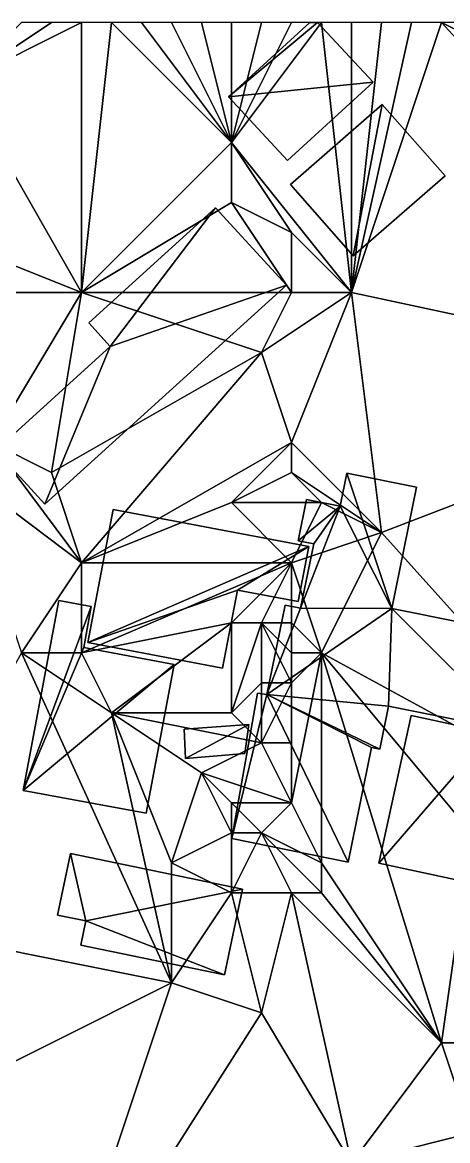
# Model space of a CAD drawing. Header units: metres. Extents: x -1103 to 901, y -902 to 905.
# Drawn here: x 414.1 to 442.4, y 825.5 to 900 of the extents above; entities that cross this region are included whole.
import ezdxf

# ---------------------------------------------------------------- set-up
doc = ezdxf.new("R2010")
doc.units = ezdxf.units.M
for name, color, linetype in [('OSM_BUILDING_FOOTPRINTS', 7, 'CONTINUOUS'), ('OSM_BUILDING_ROOFS', 1, 'CONTINUOUS'), ('OSM_BUILDING_WALLS', 8, 'CONTINUOUS'), ('OSM_TERRAIN', 3, 'CONTINUOUS')]:
    doc.layers.add(name, color=color, linetype=linetype)

msp = doc.modelspace()

# ---------------------------------------------------------------- linework, layer by layer
at = {"layer": 'OSM_BUILDING_FOOTPRINTS'}
for points in [[(437.447, 896.009, 8.04), (433.738, 900, 8.04), (433.222, 900, 8.04), (427.797, 895.036, 8.04), (431.743, 890.789, 8.04)], [(431.931, 889.208, 8.051), (438.055, 894.538, 8.051), (442.245, 889.782, 8.051), (436.11, 884.452, 8.051), (431.931, 889.208, 8.051)], [(418.479, 879.973, 8.907), (426.946, 887.637, 8.907), (431.666, 882.495, 8.907), (415.549, 867.908, 8.907), (412.266, 871.48, 8.907), (419.916, 878.403, 8.907), (418.479, 879.973, 8.907)], [(420.114, 867.543, 8.992), (433.158, 865.077, 8.992), (432.451, 861.405, 8.992), (428.405, 862.168, 8.992), (427.41, 856.982, 8.992), (418.412, 858.685, 8.992), (420.114, 867.543, 8.992)], [(416.478, 861.483, 9.365), (418.655, 861.085, 9.365), (418.147, 858.342, 9.365), (424.171, 857.225, 9.365), (422.314, 847.316, 9.365), (414.112, 848.831, 9.365), (416.478, 861.483, 9.365)], [(424.845, 852.912, 8.985), (429.156, 853.211, 8.985), (428.902, 851.286, 8.985), (424.934, 850.943, 8.985), (424.845, 852.912, 8.985)], [(439.978, 853.819, 7.88), (445.339, 852.669, 7.88), (443.195, 842.826, 7.88), (437.834, 843.976, 7.88), (439.978, 853.819, 7.88)], [(417.948, 838.513, 9.7), (418.279, 840.128, 9.7), (416.411, 840.515, 9.7), (417.262, 844.618, 9.7), (428.736, 842.251, 9.7), (427.542, 836.534, 9.7), (417.948, 838.513, 9.7)]]:
    msp.add_polyline3d(points, close=True, dxfattribs=at)
msp.add_polyline3d([(446.909, 852.746, 7.133), (438.475, 854.449, 7.133), (437.889, 851.574, 7.133), (437.347, 851.684, 7.133), (435.789, 844.043, 7.133), (428.029, 845.613, 7.133), (429.742, 855.301, 7.133), (430.361, 855.223, 7.133), (431.577, 861.173, 7.133), (432.605, 860.963, 7.133), (433.49, 865.254, 7.133), (432.451, 865.464, 7.133), (433.014, 868.218, 7.133), (433.014, 868.218, 7.133), (435.247, 867.775, 7.133), (435.689, 869.954, 7.133), (440.332, 869.025, 7.133), (438.685, 860.952, 7.133), (448.103, 859.061, 7.133)], dxfattribs=at)
at = {"layer": 'OSM_BUILDING_ROOFS'}
for points in [[(427.797, 895.036, 18.04), (437.447, 896.009, 18.04), (433.738, 900, 18.04)], [(427.797, 895.036, 18.04), (433.738, 900, 18.04), (433.222, 900, 18.04)], [(427.797, 895.036, 18.04), (431.743, 890.789, 18.04), (437.447, 896.009, 18.04)], [(438.055, 894.538, 18.051), (431.931, 889.208, 18.051), (436.11, 884.452, 18.051)], [(438.055, 894.538, 18.051), (436.11, 884.452, 18.051), (442.245, 889.782, 18.051)], [(426.946, 887.637, 18.907), (418.479, 879.973, 18.907), (419.916, 878.403, 18.907)], [(419.916, 878.403, 18.907), (431.666, 882.495, 18.907), (426.946, 887.637, 18.907)], [(419.916, 878.403, 18.907), (415.549, 867.908, 18.907), (431.666, 882.495, 18.907)], [(419.916, 878.403, 18.907), (412.266, 871.48, 18.907), (415.549, 867.908, 18.907)], [(438.685, 860.952, 17.133), (435.689, 869.954, 17.133), (435.247, 867.775, 17.133)], [(438.685, 860.952, 17.133), (440.332, 869.025, 17.133), (435.689, 869.954, 17.133)], [(435.247, 867.775, 17.133), (433.014, 868.218, 17.133), (432.451, 865.464, 17.133)], [(433.158, 865.077, 18.992), (420.114, 867.543, 18.992), (418.412, 858.685, 18.992)], [(435.247, 867.775, 17.133), (432.451, 865.464, 17.133), (433.49, 865.254, 17.133)], [(435.247, 867.775, 17.133), (433.49, 865.254, 17.133), (432.605, 860.963, 17.133)], [(438.685, 860.952, 17.133), (435.247, 867.775, 17.133), (432.605, 860.963, 17.133)], [(428.405, 862.168, 18.992), (433.158, 865.077, 18.992), (418.412, 858.685, 18.992)], [(428.405, 862.168, 18.992), (432.451, 861.405, 18.992), (433.158, 865.077, 18.992)], [(418.412, 858.685, 18.992), (427.41, 856.982, 18.992), (428.405, 862.168, 18.992)], [(418.655, 861.085, 19.365), (416.478, 861.483, 19.365), (414.112, 848.831, 19.365)], [(414.112, 848.831, 19.365), (418.147, 858.342, 19.365), (418.655, 861.085, 19.365)], [(432.605, 860.963, 17.133), (431.577, 861.173, 17.133), (430.361, 855.223, 17.133)], [(438.685, 860.952, 17.133), (432.605, 860.963, 17.133), (430.361, 855.223, 17.133)], [(438.685, 860.952, 17.133), (430.361, 855.223, 17.133), (438.475, 854.449, 17.133)], [(438.685, 860.952, 17.133), (438.475, 854.449, 17.133), (446.909, 852.746, 17.133)], [(446.909, 852.746, 17.133), (448.103, 859.061, 17.133), (438.685, 860.952, 17.133)], [(414.112, 848.831, 19.365), (424.171, 857.225, 19.365), (418.147, 858.342, 19.365)], [(414.112, 848.831, 19.365), (422.314, 847.316, 19.365), (424.171, 857.225, 19.365)], [(430.361, 855.223, 17.133), (429.742, 855.301, 17.133), (428.029, 845.613, 17.133)], [(430.361, 855.223, 17.133), (428.029, 845.613, 17.133), (435.789, 844.043, 17.133)], [(430.361, 855.223, 17.133), (435.789, 844.043, 17.133), (437.347, 851.684, 17.133)], [(430.361, 855.223, 17.133), (437.347, 851.684, 17.133), (437.889, 851.574, 17.133)], [(430.361, 855.223, 17.133), (437.889, 851.574, 17.133), (438.475, 854.449, 17.133)], [(429.156, 853.211, 18.985), (424.845, 852.912, 18.985), (424.934, 850.943, 18.985)], [(429.156, 853.211, 18.985), (424.934, 850.943, 18.985), (428.902, 851.286, 18.985)], [(445.339, 852.669, 17.88), (439.978, 853.819, 17.88), (437.834, 843.976, 17.88)], [(445.339, 852.669, 17.88), (437.834, 843.976, 17.88), (443.195, 842.826, 17.88)], [(418.279, 840.128, 19.7), (417.262, 844.618, 19.7), (416.411, 840.515, 19.7)], [(418.279, 840.128, 19.7), (428.736, 842.251, 19.7), (417.262, 844.618, 19.7)], [(418.279, 840.128, 19.7), (427.542, 836.534, 19.7), (428.736, 842.251, 19.7)], [(418.279, 840.128, 19.7), (417.948, 838.513, 19.7), (427.542, 836.534, 19.7)]]:
    msp.add_3dface(points, dxfattribs=at)
at = {"layer": 'OSM_BUILDING_WALLS'}
for points in [[(433.222, 900, 8.04), (427.797, 895.036, 8.04), (427.797, 895.036, 18.04)], [(433.222, 900, 8.04), (427.797, 895.036, 18.04), (433.222, 900, 18.04)], [(433.738, 900, 8.04), (433.222, 900, 8.04), (433.222, 900, 18.04)], [(433.738, 900, 8.04), (433.222, 900, 18.04), (433.738, 900, 18.04)], [(437.447, 896.009, 8.04), (433.738, 900, 8.04), (433.738, 900, 18.04)], [(437.447, 896.009, 8.04), (433.738, 900, 18.04), (437.447, 896.009, 18.04)], [(431.743, 890.789, 8.04), (437.447, 896.009, 8.04), (437.447, 896.009, 18.04)], [(431.743, 890.789, 8.04), (437.447, 896.009, 18.04), (431.743, 890.789, 18.04)], [(427.797, 895.036, 8.04), (431.743, 890.789, 8.04), (431.743, 890.789, 18.04)], [(427.797, 895.036, 8.04), (431.743, 890.789, 18.04), (427.797, 895.036, 18.04)], [(438.055, 894.538, 8.051), (431.931, 889.208, 8.051), (431.931, 889.208, 18.051)], [(438.055, 894.538, 8.051), (431.931, 889.208, 18.051), (438.055, 894.538, 18.051)], [(442.245, 889.782, 8.051), (438.055, 894.538, 8.051), (438.055, 894.538, 18.051)], [(442.245, 889.782, 8.051), (438.055, 894.538, 18.051), (442.245, 889.782, 18.051)], [(436.11, 884.452, 8.051), (442.245, 889.782, 8.051), (442.245, 889.782, 18.051)], [(436.11, 884.452, 8.051), (442.245, 889.782, 18.051), (436.11, 884.452, 18.051)], [(431.931, 889.208, 8.051), (436.11, 884.452, 8.051), (436.11, 884.452, 18.051)], [(431.931, 889.208, 8.051), (436.11, 884.452, 18.051), (431.931, 889.208, 18.051)], [(426.946, 887.637, 8.907), (418.479, 879.973, 8.907), (418.479, 879.973, 18.907)], [(426.946, 887.637, 8.907), (418.479, 879.973, 18.907), (426.946, 887.637, 18.907)], [(431.666, 882.495, 8.907), (426.946, 887.637, 8.907), (426.946, 887.637, 18.907)], [(431.666, 882.495, 8.907), (426.946, 887.637, 18.907), (431.666, 882.495, 18.907)], [(415.549, 867.908, 8.907), (431.666, 882.495, 8.907), (431.666, 882.495, 18.907)], [(415.549, 867.908, 8.907), (431.666, 882.495, 18.907), (415.549, 867.908, 18.907)], [(418.479, 879.973, 8.907), (419.916, 878.403, 8.907), (419.916, 878.403, 18.907)], [(418.479, 879.973, 8.907), (419.916, 878.403, 18.907), (418.479, 879.973, 18.907)], [(419.916, 878.403, 8.907), (412.266, 871.48, 8.907), (412.266, 871.48, 18.907)], [(419.916, 878.403, 8.907), (412.266, 871.48, 18.907), (419.916, 878.403, 18.907)], [(412.266, 871.48, 8.907), (415.549, 867.908, 8.907), (415.549, 867.908, 18.907)], [(412.266, 871.48, 8.907), (415.549, 867.908, 18.907), (412.266, 871.48, 18.907)], [(435.689, 869.954, 7.133), (435.247, 867.775, 7.133), (435.247, 867.775, 17.133)], [(435.689, 869.954, 7.133), (435.247, 867.775, 17.133), (435.689, 869.954, 17.133)], [(440.332, 869.025, 7.133), (435.689, 869.954, 7.133), (435.689, 869.954, 17.133)], [(440.332, 869.025, 7.133), (435.689, 869.954, 17.133), (440.332, 869.025, 17.133)], [(438.685, 860.952, 7.133), (440.332, 869.025, 7.133), (440.332, 869.025, 17.133)], [(438.685, 860.952, 7.133), (440.332, 869.025, 17.133), (438.685, 860.952, 17.133)], [(433.014, 868.218, 7.133), (432.451, 865.464, 7.133), (432.451, 865.464, 17.133)], [(433.014, 868.218, 7.133), (432.451, 865.464, 17.133), (433.014, 868.218, 17.133)], [(435.247, 867.775, 7.133), (433.014, 868.218, 7.133), (433.014, 868.218, 17.133)], [(435.247, 867.775, 7.133), (433.014, 868.218, 17.133), (435.247, 867.775, 17.133)], [(420.114, 867.543, 8.992), (418.412, 858.685, 8.992), (418.412, 858.685, 18.992)], [(420.114, 867.543, 8.992), (418.412, 858.685, 18.992), (420.114, 867.543, 18.992)], [(433.158, 865.077, 8.992), (420.114, 867.543, 8.992), (420.114, 867.543, 18.992)], [(433.158, 865.077, 8.992), (420.114, 867.543, 18.992), (433.158, 865.077, 18.992)], [(432.451, 865.464, 7.133), (433.49, 865.254, 7.133), (433.49, 865.254, 17.133)], [(432.451, 865.464, 7.133), (433.49, 865.254, 17.133), (432.451, 865.464, 17.133)], [(432.451, 861.405, 8.992), (433.158, 865.077, 8.992), (433.158, 865.077, 18.992)], [(432.451, 861.405, 8.992), (433.158, 865.077, 18.992), (432.451, 861.405, 18.992)], [(433.49, 865.254, 7.133), (432.605, 860.963, 7.133), (432.605, 860.963, 17.133)], [(433.49, 865.254, 7.133), (432.605, 860.963, 17.133), (433.49, 865.254, 17.133)], [(427.41, 856.982, 8.992), (428.405, 862.168, 8.992), (428.405, 862.168, 18.992)], [(427.41, 856.982, 8.992), (428.405, 862.168, 18.992), (427.41, 856.982, 18.992)], [(428.405, 862.168, 8.992), (432.451, 861.405, 8.992), (432.451, 861.405, 18.992)], [(428.405, 862.168, 8.992), (432.451, 861.405, 18.992), (428.405, 862.168, 18.992)], [(416.478, 861.483, 9.365), (414.112, 848.831, 9.365), (414.112, 848.831, 19.365)], [(416.478, 861.483, 9.365), (414.112, 848.831, 19.365), (416.478, 861.483, 19.365)], [(418.655, 861.085, 9.365), (416.478, 861.483, 9.365), (416.478, 861.483, 19.365)], [(418.655, 861.085, 9.365), (416.478, 861.483, 19.365), (418.655, 861.085, 19.365)], [(418.147, 858.342, 9.365), (418.655, 861.085, 9.365), (418.655, 861.085, 19.365)], [(418.147, 858.342, 9.365), (418.655, 861.085, 19.365), (418.147, 858.342, 19.365)], [(431.577, 861.173, 7.133), (430.361, 855.223, 7.133), (430.361, 855.223, 17.133)], [(431.577, 861.173, 7.133), (430.361, 855.223, 17.133), (431.577, 861.173, 17.133)], [(432.605, 860.963, 7.133), (431.577, 861.173, 7.133), (431.577, 861.173, 17.133)], [(432.605, 860.963, 7.133), (431.577, 861.173, 17.133), (432.605, 860.963, 17.133)], [(448.103, 859.061, 7.133), (438.685, 860.952, 7.133), (438.685, 860.952, 17.133)], [(448.103, 859.061, 7.133), (438.685, 860.952, 17.133), (448.103, 859.061, 17.133)], [(418.412, 858.685, 8.992), (427.41, 856.982, 8.992), (427.41, 856.982, 18.992)], [(418.412, 858.685, 8.992), (427.41, 856.982, 18.992), (418.412, 858.685, 18.992)], [(424.171, 857.225, 9.365), (418.147, 858.342, 9.365), (418.147, 858.342, 19.365)], [(424.171, 857.225, 9.365), (418.147, 858.342, 19.365), (424.171, 857.225, 19.365)], [(422.314, 847.316, 9.365), (424.171, 857.225, 9.365), (424.171, 857.225, 19.365)], [(422.314, 847.316, 9.365), (424.171, 857.225, 19.365), (422.314, 847.316, 19.365)], [(429.742, 855.301, 7.133), (428.029, 845.613, 7.133), (428.029, 845.613, 17.133)], [(429.742, 855.301, 7.133), (428.029, 845.613, 17.133), (429.742, 855.301, 17.133)], [(430.361, 855.223, 7.133), (429.742, 855.301, 7.133), (429.742, 855.301, 17.133)], [(430.361, 855.223, 7.133), (429.742, 855.301, 17.133), (430.361, 855.223, 17.133)], [(437.889, 851.574, 7.133), (438.475, 854.449, 7.133), (438.475, 854.449, 17.133)], [(437.889, 851.574, 7.133), (438.475, 854.449, 17.133), (437.889, 851.574, 17.133)], [(438.475, 854.449, 7.133), (446.909, 852.746, 7.133), (446.909, 852.746, 17.133)], [(438.475, 854.449, 7.133), (446.909, 852.746, 17.133), (438.475, 854.449, 17.133)], [(429.156, 853.211, 8.985), (424.845, 852.912, 8.985), (424.845, 852.912, 18.985)], [(429.156, 853.211, 8.985), (424.845, 852.912, 18.985), (429.156, 853.211, 18.985)], [(428.902, 851.286, 8.985), (429.156, 853.211, 8.985), (429.156, 853.211, 18.985)], [(428.902, 851.286, 8.985), (429.156, 853.211, 18.985), (428.902, 851.286, 18.985)], [(439.978, 853.819, 7.88), (437.834, 843.976, 7.88), (437.834, 843.976, 17.88)], [(439.978, 853.819, 7.88), (437.834, 843.976, 17.88), (439.978, 853.819, 17.88)], [(445.339, 852.669, 7.88), (439.978, 853.819, 7.88), (439.978, 853.819, 17.88)], [(445.339, 852.669, 7.88), (439.978, 853.819, 17.88), (445.339, 852.669, 17.88)], [(424.845, 852.912, 8.985), (424.934, 850.943, 8.985), (424.934, 850.943, 18.985)], [(424.845, 852.912, 8.985), (424.934, 850.943, 18.985), (424.845, 852.912, 18.985)], [(435.789, 844.043, 7.133), (437.347, 851.684, 7.133), (437.347, 851.684, 17.133)], [(435.789, 844.043, 7.133), (437.347, 851.684, 17.133), (435.789, 844.043, 17.133)], [(437.347, 851.684, 7.133), (437.889, 851.574, 7.133), (437.889, 851.574, 17.133)], [(437.347, 851.684, 7.133), (437.889, 851.574, 17.133), (437.347, 851.684, 17.133)], [(424.934, 850.943, 8.985), (428.902, 851.286, 8.985), (428.902, 851.286, 18.985)], [(424.934, 850.943, 8.985), (428.902, 851.286, 18.985), (424.934, 850.943, 18.985)], [(414.112, 848.831, 9.365), (422.314, 847.316, 9.365), (422.314, 847.316, 19.365)], [(414.112, 848.831, 9.365), (422.314, 847.316, 19.365), (414.112, 848.831, 19.365)], [(428.029, 845.613, 7.133), (435.789, 844.043, 7.133), (435.789, 844.043, 17.133)], [(428.029, 845.613, 7.133), (435.789, 844.043, 17.133), (428.029, 845.613, 17.133)], [(417.262, 844.618, 9.7), (416.411, 840.515, 9.7), (416.411, 840.515, 19.7)], [(417.262, 844.618, 9.7), (416.411, 840.515, 19.7), (417.262, 844.618, 19.7)], [(428.736, 842.251, 9.7), (417.262, 844.618, 9.7), (417.262, 844.618, 19.7)], [(428.736, 842.251, 9.7), (417.262, 844.618, 19.7), (428.736, 842.251, 19.7)], [(437.834, 843.976, 7.88), (443.195, 842.826, 7.88), (443.195, 842.826, 17.88)], [(437.834, 843.976, 7.88), (443.195, 842.826, 17.88), (437.834, 843.976, 17.88)], [(427.542, 836.534, 9.7), (428.736, 842.251, 9.7), (428.736, 842.251, 19.7)], [(427.542, 836.534, 9.7), (428.736, 842.251, 19.7), (427.542, 836.534, 19.7)], [(416.411, 840.515, 9.7), (418.279, 840.128, 9.7), (418.279, 840.128, 19.7)], [(416.411, 840.515, 9.7), (418.279, 840.128, 19.7), (416.411, 840.515, 19.7)], [(418.279, 840.128, 9.7), (417.948, 838.513, 9.7), (417.948, 838.513, 19.7)], [(418.279, 840.128, 9.7), (417.948, 838.513, 19.7), (418.279, 840.128, 19.7)], [(417.948, 838.513, 9.7), (427.542, 836.534, 9.7), (427.542, 836.534, 19.7)], [(417.948, 838.513, 9.7), (427.542, 836.534, 19.7), (417.948, 838.513, 19.7)]]:
    msp.add_3dface(points, dxfattribs=at)
at = {"layer": 'OSM_TERRAIN'}
for points in [[(410, 896, 10.261), (418, 882, 11.013), (418, 900, 10.032)], [(410, 896, 10.261), (416, 900, 10.03), (414, 900, 10.025)], [(410, 896, 10.261), (418, 900, 10.032), (416, 900, 10.03)], [(428, 892, 10.122), (420, 900, 10.034), (418, 882, 11.013)], [(418, 882, 11.013), (420, 900, 10.034), (418, 900, 10.032)], [(420, 900, 10.034), (428, 892, 10.122), (422, 900, 10.032)], [(422, 900, 10.032), (428, 892, 10.122), (424, 900, 10.028)], [(428, 892, 10.122), (426, 900, 10.024), (424, 900, 10.028)], [(428, 892, 10.122), (428, 900, 10.023), (426, 900, 10.024)], [(428, 892, 10.122), (436, 882, 10.104), (434, 900, 10.042)], [(428, 892, 10.122), (430, 900, 10.029), (428, 900, 10.023)], [(428, 892, 10.122), (434, 900, 10.042), (432, 900, 10.037)], [(428, 892, 10.122), (432, 900, 10.037), (430, 900, 10.029)], [(434, 900, 10.042), (436, 882, 10.104), (436, 900, 10.028)], [(436, 882, 10.104), (464, 876, 9.919), (442, 900, 10.025)], [(436, 882, 10.104), (438, 900, 10.017), (436, 900, 10.028)], [(436, 882, 10.104), (440, 900, 10.017), (438, 900, 10.017)], [(436, 882, 10.104), (442, 900, 10.025), (440, 900, 10.017)], [(442, 900, 10.025), (464, 876, 9.919), (486, 878, 10.02)], [(442, 900, 10.025), (486, 878, 10.02), (444, 900, 10.025)], [(398, 890, 10.894), (418, 882, 11.013), (410, 896, 10.261)], [(418, 882, 11.013), (428, 888, 10.864), (428, 892, 10.122)], [(432, 886, 10.298), (436, 882, 10.104), (428, 892, 10.122)], [(428, 888, 10.864), (432, 886, 10.298), (428, 892, 10.122)], [(396, 882, 11.788), (418, 882, 11.013), (398, 890, 10.894)], [(418, 882, 11.013), (432, 882, 10.94), (428, 888, 10.864)], [(432, 882, 10.94), (432, 886, 10.298), (428, 888, 10.864)], [(432, 882, 10.94), (436, 882, 10.104), (432, 886, 10.298)], [(412, 872, 11.46), (418, 882, 11.013), (396, 882, 11.788)], [(416, 870, 11.05), (418, 882, 11.013), (412, 872, 11.46)], [(416, 870, 11.05), (430, 878, 10.741), (418, 882, 11.013)], [(430, 878, 10.741), (432, 882, 10.94), (418, 882, 11.013)], [(432, 872, 10.469), (436, 882, 10.104), (430, 878, 10.741)], [(430, 878, 10.741), (436, 882, 10.104), (432, 882, 10.94)], [(432, 872, 10.469), (438, 866, 9.744), (436, 882, 10.104)], [(438, 866, 9.744), (464, 876, 9.919), (436, 882, 10.104)], [(418, 864, 11.498), (430, 878, 10.741), (416, 870, 11.05)], [(418, 864, 11.498), (432, 872, 10.469), (430, 878, 10.741)], [(456, 846, 9.66), (464, 876, 9.919), (438, 866, 9.744)], [(418, 864, 11.498), (412, 872, 11.46), (410, 870, 11.951)], [(418, 864, 11.498), (416, 870, 11.05), (412, 872, 11.46)], [(418, 864, 11.498), (428, 868, 11.113), (432, 872, 10.469)], [(428, 868, 11.113), (432, 870, 10.141), (432, 872, 10.469)], [(432, 870, 10.141), (438, 866, 9.744), (432, 872, 10.469)], [(414, 858, 11.949), (418, 864, 11.498), (410, 870, 11.951)], [(428, 868, 11.113), (434, 868, 10.119), (432, 870, 10.141)], [(434, 868, 10.119), (438, 866, 9.744), (432, 870, 10.141)], [(432, 864, 11.308), (428, 868, 11.113), (418, 864, 11.498)], [(432, 864, 11.308), (434, 868, 10.119), (428, 868, 11.113)], [(432, 864, 11.308), (438, 866, 9.744), (434, 868, 10.119)], [(432, 864, 11.308), (434, 858, 9.845), (438, 866, 9.744)], [(456, 846, 9.66), (438, 866, 9.744), (434, 858, 9.845)], [(414, 858, 11.949), (418, 858, 11.428), (418, 864, 11.498)], [(428, 860, 11.307), (432, 864, 11.308), (418, 858, 11.428)], [(418, 858, 11.428), (432, 864, 11.308), (418, 864, 11.498)], [(428, 860, 11.307), (430, 860, 10.76), (432, 864, 11.308)], [(430, 860, 10.76), (432, 860, 10.736), (432, 864, 11.308)], [(432, 860, 10.736), (434, 858, 9.845), (432, 864, 11.308)], [(420, 854, 11.908), (428, 860, 11.307), (418, 858, 11.428)], [(420, 854, 11.908), (428, 854, 11.106), (428, 860, 11.307)], [(428, 854, 11.106), (430, 856, 10.583), (430, 860, 10.76)], [(428, 854, 11.106), (430, 860, 10.76), (428, 860, 11.307)], [(430, 856, 10.583), (432, 856, 9.751), (430, 860, 10.76)], [(432, 856, 9.751), (432, 858, 9.965), (430, 860, 10.76)], [(430, 860, 10.76), (432, 858, 9.965), (432, 860, 10.736)], [(432, 858, 9.965), (434, 858, 9.845), (432, 860, 10.736)], [(404, 840, 12.141), (424, 836, 11.902), (414, 858, 11.949)], [(424, 836, 11.902), (420, 854, 11.908), (414, 858, 11.949)], [(414, 858, 11.949), (420, 854, 11.908), (418, 858, 11.428)], [(434, 844, 9.822), (434, 858, 9.845), (432, 848, 9.744)], [(432, 848, 9.744), (434, 858, 9.845), (432, 856, 9.751)], [(432, 856, 9.751), (434, 858, 9.845), (432, 858, 9.965)], [(434, 844, 9.822), (442, 832, 9.912), (434, 858, 9.845)], [(442, 832, 9.912), (444, 846, 9.912), (434, 858, 9.845)], [(444, 846, 9.912), (456, 846, 9.66), (434, 858, 9.845)], [(430, 852, 10.893), (430, 856, 10.583), (428, 854, 11.106)], [(432, 852, 10.135), (432, 856, 9.751), (430, 852, 10.893)], [(430, 852, 10.893), (432, 856, 9.751), (430, 856, 10.583)], [(432, 852, 10.135), (432, 848, 9.744), (432, 856, 9.751)], [(424, 836, 11.902), (424, 844, 11.854), (420, 854, 11.908)], [(420, 854, 11.908), (424, 844, 11.854), (426, 850, 11.218)], [(426, 850, 11.218), (430, 852, 10.893), (420, 854, 11.908)], [(430, 852, 10.893), (428, 854, 11.106), (420, 854, 11.908)], [(426, 850, 11.218), (432, 848, 9.744), (430, 852, 10.893)], [(432, 848, 9.744), (432, 852, 10.135), (430, 852, 10.893)], [(424, 844, 11.854), (428, 846, 10.033), (426, 850, 11.218)], [(428, 846, 10.033), (428, 848, 10.171), (426, 850, 11.218)], [(428, 848, 10.171), (432, 848, 9.744), (426, 850, 11.218)], [(428, 846, 10.033), (430, 846, 9.768), (428, 848, 10.171)], [(430, 846, 9.768), (432, 848, 9.744), (428, 848, 10.171)], [(430, 846, 9.768), (434, 844, 9.822), (432, 848, 9.744)], [(424, 844, 11.854), (428, 842, 11.923), (428, 846, 10.033)], [(428, 842, 11.923), (432, 842, 10.706), (430, 846, 9.768)], [(428, 842, 11.923), (430, 846, 9.768), (428, 846, 10.033)], [(432, 842, 10.706), (434, 842, 10.212), (430, 846, 9.768)], [(434, 842, 10.212), (434, 844, 9.822), (430, 846, 9.768)], [(442, 832, 9.912), (446, 832, 9.692), (444, 846, 9.912)], [(424, 836, 11.902), (428, 842, 11.923), (424, 844, 11.854)], [(434, 842, 10.212), (442, 832, 9.912), (434, 844, 9.822)], [(430, 834, 11.399), (428, 842, 11.923), (424, 836, 11.902)], [(428, 842, 11.923), (430, 834, 11.399), (432, 842, 10.706)], [(430, 834, 11.399), (436, 824, 11.105), (432, 842, 10.706)], [(436, 824, 11.105), (442, 832, 9.912), (432, 842, 10.706)], [(432, 842, 10.706), (442, 832, 9.912), (434, 842, 10.212)], [(400, 824, 14.022), (424, 836, 11.902), (404, 840, 12.141)], [(416, 812, 14.007), (424, 836, 11.902), (400, 824, 14.022)], [(416, 812, 14.007), (430, 834, 11.399), (424, 836, 11.902)], [(416, 812, 14.007), (436, 824, 11.105), (430, 834, 11.399)], [(436, 824, 11.105), (444, 826, 10.569), (442, 832, 9.912)], [(444, 826, 10.569), (446, 832, 9.692), (442, 832, 9.912)], [(444, 822, 10.729), (444, 826, 10.569), (436, 824, 11.105)]]:
    msp.add_3dface(points, dxfattribs=at)

doc.saveas('drawing.dxf')
